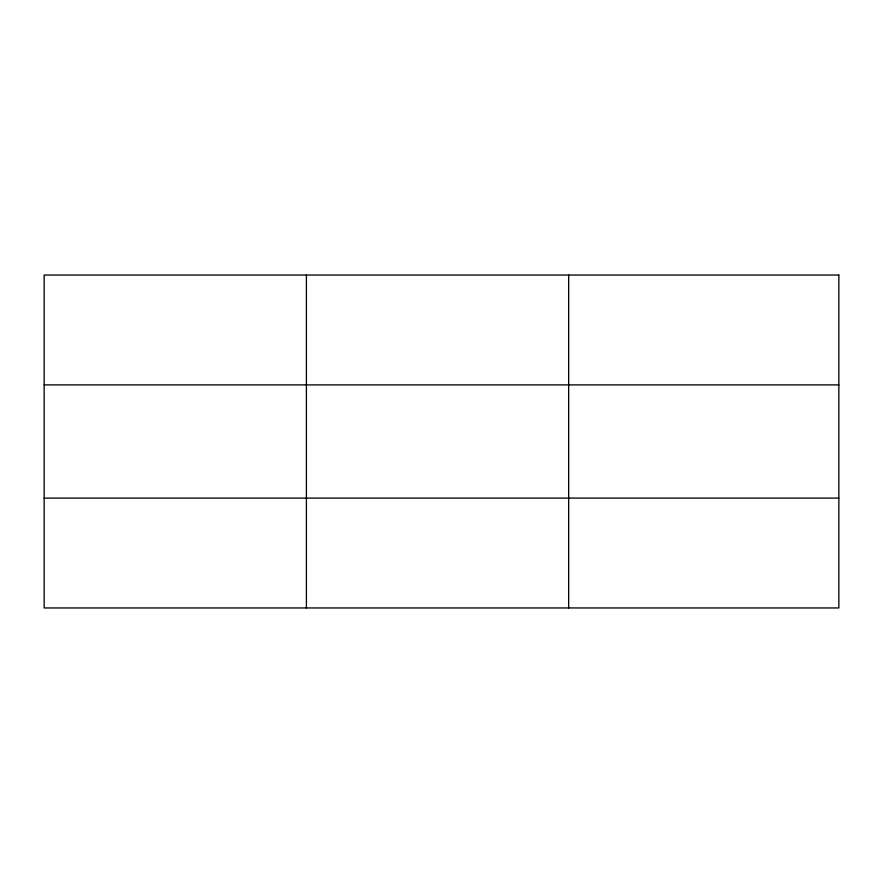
<?xml version="1.0" encoding="UTF-8"?>
<svg xmlns="http://www.w3.org/2000/svg" width="883" height="883" viewBox="0 0 883 883"><rect width="100%" height="100%" fill="white"/><g stroke="black" fill="none" stroke-linecap="round" stroke-linejoin="round"><path stroke-width="1.32" d="M306.401 275.043L306.401 607.957M568.652 275.043L568.652 607.957M44.15 384.9L838.85 384.9M44.15 498.1L838.85 498.1M838.85 275.043L838.85 607.957L44.15 607.957L44.15 275.043L838.85 275.043"/></g></svg>
